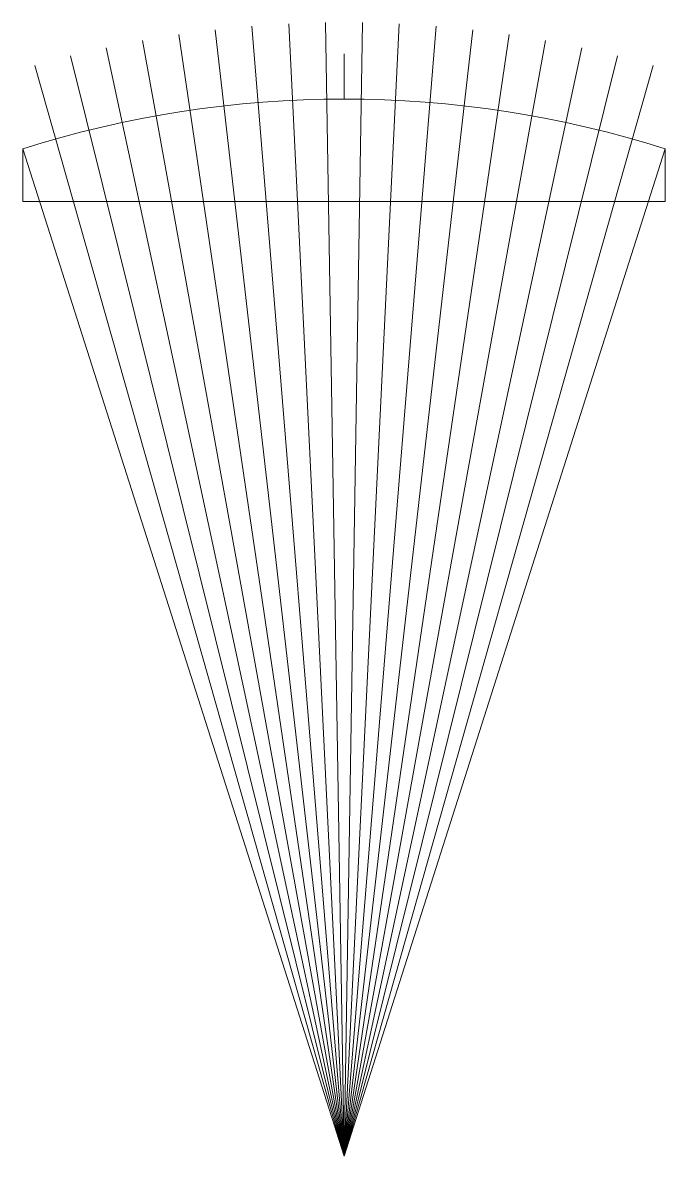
# Model space of a CAD drawing. Header units: centimetres. Extents: x 3 to 144, y -110 to 139.
import ezdxf

# ---------------------------------------------------------------- set-up
doc = ezdxf.new("R2010")
doc.units = ezdxf.units.CM
doc.layers.add('Kraz-zewn', color=7, linetype='CONTINUOUS', lineweight=0)

msp = doc.modelspace()

# ---------------------------------------------------------------- linework, layer by layer
at = {"layer": 'Kraz-zewn'}
for p, q in [((73.5, -110.5), (45.14, 137.89)), ((73.5, -110.5), (53.22, 138.68)), ((73.5, -110.5), (61.32, 139.2)), ((73.5, -110.5), (69.44, 139.47)), ((73.5, -110.5), (77.56, 139.47)), ((73.5, -110.5), (85.68, 139.2)), ((73.5, -110.5), (93.78, 138.68)), ((73.5, -110.5), (101.86, 137.89)), ((73.5, -110.5), (29.08, 135.52)), ((73.5, -110.5), (37.09, 136.83)), ((73.5, -110.5), (109.91, 136.83)), ((73.5, -110.5), (117.92, 135.52)), ((73.5, -110.5), (21.11, 133.95)), ((73.5, -110.5), (125.89, 133.95)), ((73.5, 122.63), (73.5, 132.63)), ((73.5, -110.5), (5.35, 130.03)), ((73.5, -110.5), (13.2, 132.12)), ((73.5, -110.5), (133.8, 132.12)), ((73.5, -110.5), (141.65, 130.03)), ((2.7, 100), (2.7, 111.62)), ((2.7, 111.62), (73.5, -110.5)), ((73.5, -110.5), (144.3, 111.62)), ((144.3, 111.62), (144.3, 100))]:
    msp.add_line(p, q, dxfattribs=at)
at = {"layer": 'Kraz-zewn', "lineweight": 13}
msp.add_line((2.7, 100), (144.3, 100), dxfattribs=at)
at = {"layer": 'Kraz-zewn'}
msp.add_arc((73.5, -110.5), 233.13, 72.3205, 107.6795, dxfattribs=at)

doc.saveas('drawing.dxf')
